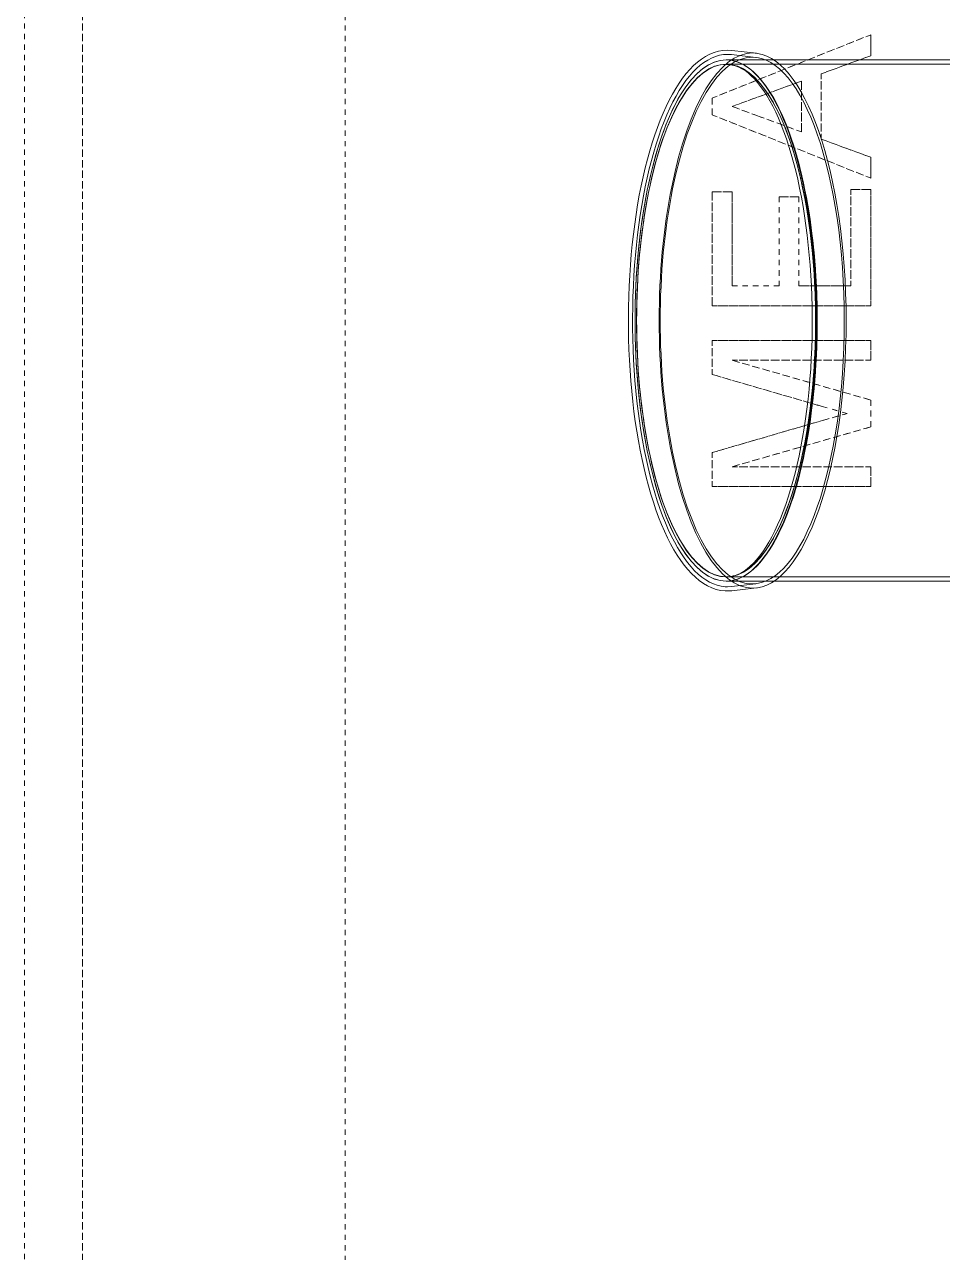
# Model space of a CAD drawing. Header units: millimetres. Extents: x 2179 to 48742, y 3478 to 161002.
# Drawn here: x 18622 to 18796.6, y 125852 to 126085.5 of the extents above; entities that cross this region are included whole.
import ezdxf

# ---------------------------------------------------------------- set-up
doc = ezdxf.new("R2010")
doc.units = ezdxf.units.MM
doc.linetypes.add('1_Čerchovaná 1_0mm', pattern=[2.4, 1.2, -0.6, 0, -0.6])
doc.linetypes.add('3_Čárkovaná 1_0mm', pattern=[2, 1, -1])
doc.layers.add('A-DETL-MBND', color=7, linetype='3_Čárkovaná 1_0mm', lineweight=9)
doc.layers.add('A-GENM-1', color=7, linetype='Continuous', lineweight=9, true_color=0x646464)
doc.layers.add('A-GENM-2', color=7, linetype='1_Čerchovaná 1_0mm', lineweight=9, true_color=0x646464)

# ---------------------------------------------------------------- blocks, each defined once
blk = doc.blocks.new('Construction_Roof-Accessories_Lindab_Round- - Lindab Round Downpipe System 150_100 High Build Polyester 001 Antique White-794159-1NP _ stroje')
at = {"layer": 'A-GENM-1'}
for p, q in [((180674.12, 126080.67), (180674.96, 126080.63)), ((180706.48, 126078.81), (180673.86, 126078.81)), ((180674.12, 126079.87), (180674.87, 126079.83)), ((180679.52, 126079.31), (180674.87, 126079.83)), ((180679.61, 126080.1), (180674.96, 126080.63)), ((180706.48, 126078.01), (180673.86, 126078.01)), ((180673.86, 125980.48), (180706.48, 125980.48)), ((180673.86, 125979.68), (180706.48, 125979.68)), ((180674.12, 125978.62), (180674.87, 125978.66)), ((180674.87, 125978.66), (180679.52, 125979.19)), ((180674.96, 125977.87), (180679.61, 125978.39)), ((180674.12, 125977.82), (180674.96, 125977.87))]:
    blk.add_line(p, q, dxfattribs=at)
at = {"layer": 'A-GENM-1', "flags": 128}
for points in [[(180674.12, 126080.67), (180673.26, 126080.63), (180672.41, 126080.48), (180671.58, 126080.24), (180670.76, 126079.91), (180669.96, 126079.49), (180669.18, 126078.99), (180668.41, 126078.41), (180667.67, 126077.76), (180666.95, 126077.03), (180666.25, 126076.23), (180665.57, 126075.35), (180664.9, 126074.41), (180664.26, 126073.4), (180663.63, 126072.33), (180663.02, 126071.19), (180662.43, 126069.98), (180661.86, 126068.72), (180661.31, 126067.39), (180660.78, 126066), (180660.27, 126064.56), (180659.79, 126063.07), (180659.32, 126061.52), (180658.88, 126059.93), (180658.46, 126058.28), (180658.06, 126056.59), (180657.69, 126054.86), (180657.34, 126053.09), (180657.02, 126051.29), (180656.73, 126049.44), (180656.46, 126047.57), (180656.21, 126045.67), (180656, 126043.74), (180655.81, 126041.79), (180655.65, 126039.82), (180655.51, 126037.84), (180655.41, 126035.84), (180655.33, 126033.83), (180655.28, 126031.81), (180655.26, 126029.79), (180655.26, 126027.77), (180655.3, 126025.75), (180655.36, 126023.74), (180655.45, 126021.73), (180655.57, 126019.74), (180655.72, 126017.76), (180655.89, 126015.8), (180656.09, 126013.86), (180656.32, 126011.95), (180656.58, 126010.06), (180656.86, 126008.2), (180657.17, 126006.37), (180657.5, 126004.58), (180657.86, 126002.83), (180658.24, 126001.12), (180658.65, 125999.45), (180659.08, 125997.83), (180659.53, 125996.26), (180660.01, 125994.73), (180660.51, 125993.26), (180661.02, 125991.85), (180661.56, 125990.49), (180662.12, 125989.19), (180662.7, 125987.95), (180663.3, 125986.78), (180663.92, 125985.67), (180664.55, 125984.62), (180665.21, 125983.64), (180665.88, 125982.73), (180666.57, 125981.89), (180667.28, 125981.12), (180668.01, 125980.43), (180668.76, 125979.81), (180669.53, 125979.26), (180670.32, 125978.8), (180671.13, 125978.42), (180671.96, 125978.13), (180672.8, 125977.94), (180673.66, 125977.84), (180674.12, 125977.82)], [(180674.12, 126079.87), (180673.35, 126079.83), (180672.59, 126079.7), (180671.84, 126079.48), (180671.09, 126079.18), (180670.36, 126078.8), (180669.63, 126078.34), (180668.92, 126077.8), (180668.22, 126077.18), (180667.54, 126076.48), (180666.87, 126075.72), (180666.21, 126074.88), (180665.57, 126073.97), (180664.94, 126072.99), (180664.33, 126071.94), (180663.73, 126070.82), (180663.16, 126069.64), (180662.6, 126068.4), (180662.06, 126067.09), (180661.53, 126065.73), (180661.03, 126064.31), (180660.55, 126062.83), (180660.09, 126061.3), (180659.65, 126059.72), (180659.24, 126058.09), (180658.84, 126056.42), (180658.48, 126054.7), (180658.13, 126052.95), (180657.81, 126051.15), (180657.52, 126049.32), (180657.25, 126047.46), (180657.01, 126045.57), (180656.79, 126043.66), (180656.61, 126041.72), (180656.45, 126039.76), (180656.31, 126037.79), (180656.21, 126035.8), (180656.13, 126033.81), (180656.08, 126031.8), (180656.06, 126029.79), (180656.06, 126027.78), (180656.1, 126025.77), (180656.16, 126023.77), (180656.25, 126021.78), (180656.37, 126019.8), (180656.52, 126017.83), (180656.69, 126015.88), (180656.89, 126013.95), (180657.12, 126012.05), (180657.37, 126010.17), (180657.65, 126008.33), (180657.96, 126006.51), (180658.29, 126004.74), (180658.64, 126003), (180659.02, 126001.3), (180659.42, 125999.65), (180659.85, 125998.04), (180660.3, 125996.48), (180660.77, 125994.98), (180661.26, 125993.53), (180661.77, 125992.13), (180662.3, 125990.8), (180662.85, 125989.52), (180663.42, 125988.3), (180664.01, 125987.15), (180664.61, 125986.07), (180665.23, 125985.05), (180665.86, 125984.1), (180666.51, 125983.22), (180667.18, 125982.42), (180667.85, 125981.68), (180668.54, 125981.02), (180669.25, 125980.44), (180669.97, 125979.94), (180670.69, 125979.51), (180671.43, 125979.16), (180672.18, 125978.9), (180672.94, 125978.73), (180673.7, 125978.63), (180674.12, 125978.62)], [(180706.48, 126078.81), (180710.64, 126078.81), (180714.73, 126078.81), (180718.74, 126078.81)], [(180675.17, 126077.82), (180675.73, 126077.67), (180676.29, 126077.45), (180676.87, 126077.15), (180677.45, 126076.78), (180678.04, 126076.34), (180678.64, 126075.82), (180679.24, 126075.22), (180679.83, 126074.54), (180680.43, 126073.78), (180681.02, 126072.95), (180681.6, 126072.05), (180682.18, 126071.07), (180682.74, 126070.02), (180683.29, 126068.9), (180683.83, 126067.72), (180684.35, 126066.47), (180684.85, 126065.16), (180685.34, 126063.79), (180685.81, 126062.36), (180686.26, 126060.87), (180686.69, 126059.34), (180687.09, 126057.75), (180687.48, 126056.12), (180687.84, 126054.44), (180688.18, 126052.72), (180688.5, 126050.96), (180688.79, 126049.16), (180689.05, 126047.34), (180689.29, 126045.48), (180689.5, 126043.59), (180689.69, 126041.69), (180689.85, 126039.76), (180689.98, 126037.81), (180690.09, 126035.86), (180690.17, 126033.89), (180690.22, 126031.91), (180690.24, 126029.93), (180690.24, 126027.94), (180690.21, 126025.96), (180690.15, 126023.99), (180690.06, 126022.02), (180689.95, 126020.06), (180689.8, 126018.12), (180689.63, 126016.2), (180689.44, 126014.3), (180689.22, 126012.43), (180688.97, 126010.58), (180688.7, 126008.76), (180688.4, 126006.98), (180688.08, 126005.23), (180687.73, 126003.52), (180687.36, 126001.86), (180686.97, 126000.24), (180686.55, 125998.67), (180686.12, 125997.15), (180685.66, 125995.68), (180685.19, 125994.27), (180684.69, 125992.92), (180684.18, 125991.62), (180683.66, 125990.4), (180683.12, 125989.23), (180682.56, 125988.14), (180682, 125987.11), (180681.42, 125986.16), (180680.83, 125985.27), (180680.24, 125984.47), (180679.64, 125983.74), (180679.05, 125983.08), (180678.45, 125982.51), (180677.85, 125982.01), (180677.26, 125981.59), (180676.68, 125981.24), (180676.11, 125980.97), (180675.55, 125980.77), (180675.17, 125980.67)], [(180677.47, 126077.72), (180678.11, 126077.29), (180678.75, 126076.79), (180679.39, 126076.2), (180680.02, 126075.54), (180680.65, 126074.8), (180681.27, 126073.99), (180681.88, 126073.11), (180682.48, 126072.15), (180683.06, 126071.12), (180683.63, 126070.02), (180684.19, 126068.86), (180684.73, 126067.63), (180685.26, 126066.34), (180685.76, 126064.99), (180686.25, 126063.58), (180686.72, 126062.12), (180687.17, 126060.6), (180687.59, 126059.03), (180688, 126057.41), (180688.38, 126055.75), (180688.74, 126054.04), (180689.07, 126052.3), (180689.38, 126050.51), (180689.67, 126048.69), (180689.92, 126046.84), (180690.16, 126044.96), (180690.36, 126043.06), (180690.54, 126041.13), (180690.7, 126039.19), (180690.82, 126037.23), (180690.92, 126035.25), (180690.99, 126033.27), (180691.03, 126031.28), (180691.05, 126029.28), (180691.03, 126027.29), (180690.99, 126025.3), (180690.92, 126023.32), (180690.82, 126021.34), (180690.7, 126019.38), (180690.55, 126017.43), (180690.37, 126015.51), (180690.16, 126013.6), (180689.93, 126011.72), (180689.68, 126009.87), (180689.39, 126008.05), (180689.08, 126006.26), (180688.75, 126004.52), (180688.39, 126002.81), (180688.01, 126001.14), (180687.61, 125999.52), (180687.18, 125997.95), (180686.74, 125996.43), (180686.27, 125994.97), (180685.78, 125993.55), (180685.28, 125992.2), (180684.75, 125990.91), (180684.21, 125989.68), (180683.65, 125988.51), (180683.08, 125987.41), (180682.5, 125986.38), (180681.9, 125985.42), (180681.29, 125984.54), (180680.67, 125983.72), (180680.05, 125982.98), (180679.41, 125982.32), (180678.78, 125981.73), (180678.14, 125981.22), (180677.49, 125980.79), (180677.47, 125980.77)], [(180706.48, 126078.01), (180710.64, 126078.01), (180714.73, 126078.01), (180718.74, 126078.01)], [(180717.08, 125980.48), (180713.04, 125980.48), (180708.92, 125980.48), (180706.48, 125980.48)], [(180717.08, 125979.68), (180713.04, 125979.68), (180708.92, 125979.68), (180706.48, 125979.68)]]:
    blk.add_lwpolyline(points, dxfattribs=at)
at = {"layer": 'A-GENM-1'}
for centre, major_axis, start_param, end_param in [((180673.86, 126029.25), (0, 49.57), 4.712389, 7.853982), ((180673.86, 126029.25), (0, 49.57), 0, 3.141593), ((180673.86, 126029.25), (0, 48.77), 4.712389, 7.853982), ((180678.91, 126029.25), (0, 50.89), 0, 3.141593), ((180678.83, 126029.25), (0, 50.1), 0, 3.141593), ((180673.86, 126029.25), (0, 49.57), 3.141593, 6.283185), ((180678.83, 126029.25), (0, 50.1), 3.141593, 6.283185), ((180678.91, 126029.25), (0, 50.89), 3.141593, 6.283185), ((180673.86, 126029.25), (0, 48.72), 0, 3.141593), ((180673.86, 126029.25), (0, 48.72), 3.141593, 6.283185), ((180673.86, 126029.25), (0, 49.57), 1.570796, 4.712389), ((180673.86, 126029.25), (0, 48.77), 1.570796, 4.712389)]:
    blk.add_ellipse(centre, major_axis=major_axis, ratio=0.349468, start_param=start_param, end_param=end_param, dxfattribs=at)
blk = doc.blocks.new('EN_MEA MEARIN PLUS_EXPERT_basic - MEARIN Plus3000 - NW300-802455-1NP _ stroje')
at = {"layer": 'A-DETL-MBND'}
for p, q in [((27656.38, 161), (-150, 161)), ((27656.38, 161), (-150, 161)), ((27656.38, 150), (-149, 150)), ((-149, 150), (27656.38, 150)), ((-149, 100), (27656.38, 100)), ((384.76, 30.14), (378.3, 30.14)), ((378.3, 30.14), (378.3, 0)), ((378.3, 0), (378.3, 30.14)), ((378.3, 30.14), (384.76, 30.14)), ((390.94, 8.9), (384.76, 30.14)), ((384.76, 30.14), (390.94, 8.9)), ((399.6, 30.14), (393.53, 9.26)), ((393.53, 9.26), (399.6, 30.14)), ((406.08, 30.14), (399.6, 30.14)), ((399.6, 30.14), (406.08, 30.14)), ((406.08, 0), (406.08, 30.14)), ((406.08, 30.14), (406.08, 0)), ((434.33, 30.14), (412.67, 30.14)), ((412.67, 30.14), (412.67, 0)), ((412.67, 0), (412.67, 30.14)), ((412.67, 30.14), (434.33, 30.14)), ((434.33, 26.37), (434.33, 30.14)), ((434.33, 30.14), (434.33, 26.37)), ((448.98, 30.14), (436.95, 0)), ((436.95, 0), (448.98, 30.14)), ((452.19, 30.14), (448.98, 30.14)), ((448.98, 30.14), (452.19, 30.14)), ((464.21, 0), (452.19, 30.14)), ((452.19, 30.14), (464.21, 0)), ((382.06, 0), (382.06, 26.37)), ((382.06, 26.37), (389.64, 0)), ((389.64, 0), (382.06, 26.37)), ((382.06, 26.37), (382.06, 0)), ((394.74, 0), (402.31, 26.37)), ((402.31, 26.37), (394.74, 0)), ((402.31, 26.37), (402.31, 0)), ((402.31, 0), (402.31, 26.37)), ((416.44, 17.42), (416.44, 26.37)), ((416.44, 26.37), (434.33, 26.37)), ((434.33, 26.37), (416.44, 26.37)), ((416.44, 26.37), (416.44, 17.42)), ((448.7, 21.24), (450.58, 26.37)), ((450.58, 26.37), (448.7, 21.24)), ((450.58, 26.37), (452.69, 20.59)), ((452.69, 20.59), (450.58, 26.37)), ((445.75, 13.18), (448.7, 21.24)), ((448.7, 21.24), (445.75, 13.18)), ((452.69, 20.59), (455.41, 13.18)), ((455.41, 13.18), (452.69, 20.59)), ((433.39, 17.42), (416.44, 17.42)), ((416.44, 17.42), (433.39, 17.42)), ((433.39, 13.66), (433.39, 17.42)), ((433.39, 17.42), (433.39, 13.66)), ((416.44, 3.77), (416.44, 13.66)), ((416.44, 13.66), (433.39, 13.66)), ((433.39, 13.66), (416.44, 13.66)), ((416.44, 13.66), (416.44, 3.77)), ((455.41, 13.18), (445.75, 13.18)), ((445.75, 13.18), (455.41, 13.18)), ((440.92, 0), (444.37, 9.42)), ((444.37, 9.42), (440.92, 0)), ((444.37, 9.42), (456.79, 9.42)), ((456.79, 9.42), (444.37, 9.42)), ((456.79, 9.42), (460.23, 0)), ((460.23, 0), (456.79, 9.42)), ((392.19, 4.46), (390.94, 8.9)), ((390.94, 8.9), (392.19, 4.46)), ((393.53, 9.26), (392.19, 4.46)), ((392.19, 4.46), (393.53, 9.26)), ((434.8, 3.77), (416.44, 3.77)), ((416.44, 3.77), (434.8, 3.77)), ((434.8, 0), (434.8, 3.77)), ((434.8, 3.77), (434.8, 0)), ((378.3, 0), (382.06, 0)), ((382.06, 0), (378.3, 0)), ((389.64, 0), (394.74, 0)), ((394.74, 0), (389.64, 0)), ((402.31, 0), (406.08, 0)), ((406.08, 0), (402.31, 0)), ((412.67, 0), (434.8, 0)), ((434.8, 0), (412.67, 0)), ((436.95, 0), (440.92, 0)), ((440.92, 0), (436.95, 0)), ((460.23, 0), (464.21, 0)), ((464.21, 0), (460.23, 0))]:
    blk.add_line(p, q, dxfattribs=at)

msp = doc.modelspace()

# ---------------------------------------------------------------- block references
at = {"layer": 'A-DETL-MBND', "rotation": 90.00000000000001}
msp.add_blockref('EN_MEA MEARIN PLUS_EXPERT_basic - MEARIN Plus3000 - NW300-802455-1NP _ stroje', (18782.96, 125619.39), dxfattribs=at)
at = {"layer": 'A-GENM-2'}
msp.add_blockref('Construction_Roof-Accessories_Lindab_Round- - Lindab Round Downpipe System 150_100 High Build Polyester 001 Antique White-794159-1NP _ stroje', (-161918.41, 0), dxfattribs=at)

doc.saveas('drawing.dxf')
